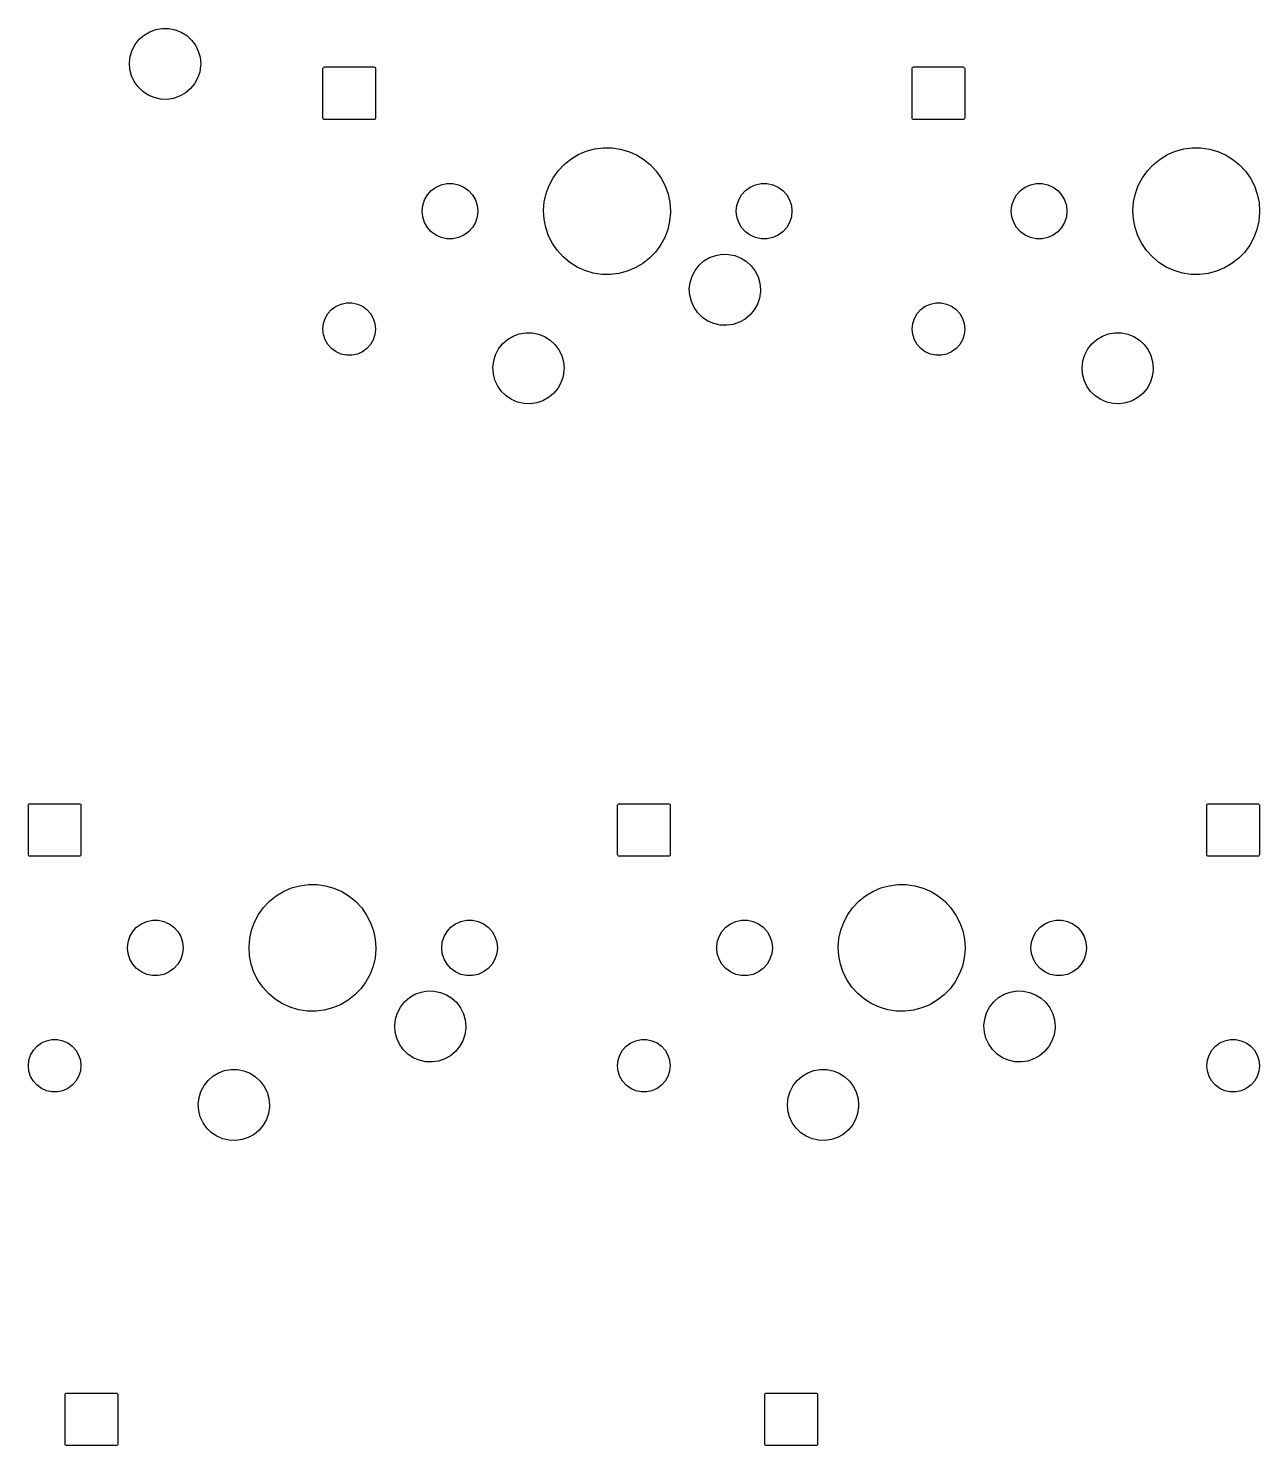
# Model space of a CAD drawing. Extents: x -119 to 120, y -47 to 51.
# Drawn here: x -118.72 to -78.91, y 2.96 to 48.77 of the extents above; entities that cross this region are included whole.
import ezdxf

# ---------------------------------------------------------------- set-up
doc = ezdxf.new("R2010")
doc.units = 0
doc.layers.add('BLACK', color=7, linetype='CONTINUOUS')

msp = doc.modelspace()

# ---------------------------------------------------------------- linework, layer by layer
at = {"layer": 'BLACK', "linetype": 'CONTINUOUS'}
for p, q in [((-114.976, 48.5554), (-114.795, 48.663)), ((-114.795, 48.663), (-114.598, 48.7358)), ((-114.598, 48.7358), (-114.39, 48.7715)), ((-114.39, 48.7715), (-114.18, 48.7687)), ((-114.18, 48.7687), (-113.973, 48.7276)), ((-113.973, 48.7276), (-113.778, 48.6497)), ((-113.778, 48.6497), (-113.6, 48.5374)), ((-115.362, 48.0651), (-115.264, 48.2513)), ((-115.264, 48.2513), (-115.134, 48.4166)), ((-115.134, 48.4166), (-114.976, 48.5554)), ((-113.6, 48.5374), (-113.445, 48.3945)), ((-113.445, 48.3945), (-113.319, 48.2259)), ((-113.319, 48.2259), (-113.226, 48.0371)), ((-115.45, 47.6551), (-115.425, 47.8641)), ((-115.436, 47.4451), (-115.45, 47.6551)), ((-115.425, 47.8641), (-115.362, 48.0651)), ((-113.226, 48.0371), (-113.169, 47.8346)), ((-113.169, 47.8346), (-113.15, 47.625)), ((-115.384, 47.2411), (-115.436, 47.4451)), ((-115.296, 47.05), (-115.384, 47.2411)), ((-113.182, 47.3565), (-113.249, 47.1573)), ((-113.152, 47.5648), (-113.182, 47.3565)), ((-113.15, 47.625), (-113.152, 47.5648)), ((-109.197, 47.4725), (-109.193, 47.4916)), ((-109.197, 45.8725), (-109.197, 47.4725)), ((-109.193, 47.4916), (-109.182, 47.5079)), ((-109.182, 47.5079), (-109.166, 47.5187)), ((-109.166, 47.5187), (-109.147, 47.5225)), ((-109.147, 47.5225), (-107.547, 47.5225)), ((-107.547, 47.5225), (-107.528, 47.5187)), ((-107.528, 47.5187), (-107.512, 47.5079)), ((-107.512, 47.5079), (-107.501, 47.4916)), ((-107.501, 47.4916), (-107.497, 47.4725)), ((-107.497, 47.4725), (-107.497, 45.8725)), ((-90.1469, 47.4725), (-90.1431, 47.4916)), ((-90.1469, 45.8725), (-90.1469, 47.4725)), ((-90.1431, 47.4916), (-90.1322, 47.5079)), ((-90.1322, 47.5079), (-90.116, 47.5187)), ((-90.116, 47.5187), (-90.0969, 47.5225)), ((-90.0969, 47.5225), (-88.4969, 47.5225)), ((-88.4969, 47.5225), (-88.4777, 47.5187)), ((-88.4777, 47.5187), (-88.4615, 47.5079)), ((-88.4615, 47.5079), (-88.4507, 47.4916)), ((-88.4507, 47.4916), (-88.4469, 47.4725)), ((-88.4469, 47.4725), (-88.4469, 45.8725)), ((-115.174, 46.8781), (-115.296, 47.05)), ((-115.024, 46.7313), (-115.174, 46.8781)), ((-114.849, 46.6144), (-115.024, 46.7313)), ((-113.487, 46.8118), (-113.649, 46.6773)), ((-113.352, 46.9736), (-113.487, 46.8118)), ((-113.249, 47.1573), (-113.352, 46.9736)), ((-114.655, 46.5313), (-114.849, 46.6144)), ((-114.45, 46.4848), (-114.655, 46.5313)), ((-114.24, 46.4766), (-114.45, 46.4848)), ((-114.032, 46.5068), (-114.24, 46.4766)), ((-113.832, 46.5744), (-114.032, 46.5068)), ((-113.649, 46.6773), (-113.832, 46.5744)), ((-109.193, 45.8534), (-109.197, 45.8725)), ((-109.182, 45.8371), (-109.193, 45.8534)), ((-109.166, 45.8263), (-109.182, 45.8371)), ((-109.147, 45.8225), (-109.166, 45.8263)), ((-107.547, 45.8225), (-109.147, 45.8225)), ((-107.528, 45.8263), (-107.547, 45.8225)), ((-107.512, 45.8371), (-107.528, 45.8263)), ((-107.501, 45.8534), (-107.512, 45.8371)), ((-107.497, 45.8725), (-107.501, 45.8534)), ((-90.1431, 45.8534), (-90.1469, 45.8725)), ((-90.1322, 45.8371), (-90.1431, 45.8534)), ((-90.116, 45.8263), (-90.1322, 45.8371)), ((-90.0969, 45.8225), (-90.116, 45.8263)), ((-88.4969, 45.8225), (-90.0969, 45.8225)), ((-88.4777, 45.8263), (-88.4969, 45.8225)), ((-88.4615, 45.8371), (-88.4777, 45.8263)), ((-88.4507, 45.8534), (-88.4615, 45.8371)), ((-88.4469, 45.8725), (-88.4507, 45.8534)), ((-100.418, 44.8721), (-100.141, 44.9085)), ((-100.141, 44.9085), (-99.8624, 44.907)), ((-99.8624, 44.907), (-99.5863, 44.8677)), ((-81.3677, 44.8721), (-81.0912, 44.9085)), ((-81.0912, 44.9085), (-80.8124, 44.907)), ((-80.8124, 44.907), (-80.5363, 44.8677)), ((-101.4, 44.3715), (-101.182, 44.5459)), ((-101.182, 44.5459), (-100.943, 44.6891)), ((-100.943, 44.6891), (-100.687, 44.7985)), ((-100.687, 44.7985), (-100.418, 44.8721)), ((-99.5863, 44.8677), (-99.3181, 44.7913)), ((-99.3181, 44.7913), (-99.0627, 44.6792)), ((-99.0627, 44.6792), (-98.825, 44.5335)), ((-98.825, 44.5335), (-98.6092, 44.3569)), ((-82.3501, 44.3715), (-82.1325, 44.5459)), ((-82.1325, 44.5459), (-81.8932, 44.6891)), ((-81.8932, 44.6891), (-81.6367, 44.7985)), ((-81.6367, 44.7985), (-81.3677, 44.8721)), ((-80.5363, 44.8677), (-80.2681, 44.7913)), ((-80.2681, 44.7913), (-80.0127, 44.6792)), ((-80.0127, 44.6792), (-79.775, 44.5335)), ((-79.775, 44.5335), (-79.5592, 44.3569)), ((-101.755, 43.9428), (-101.592, 44.1692)), ((-101.592, 44.1692), (-101.4, 44.3715)), ((-98.6092, 44.3569), (-98.4194, 44.1526)), ((-98.4194, 44.1526), (-98.259, 43.9245)), ((-82.7048, 43.9428), (-82.5421, 44.1692)), ((-82.5421, 44.1692), (-82.3501, 44.3715)), ((-79.5592, 44.3569), (-79.3694, 44.1526)), ((-79.3694, 44.1526), (-79.209, 43.9245)), ((-105.821, 43.3915), (-105.695, 43.5313)), ((-105.695, 43.5313), (-105.542, 43.6419)), ((-105.542, 43.6419), (-105.371, 43.7185)), ((-105.371, 43.7185), (-105.187, 43.7576)), ((-105.187, 43.7576), (-104.998, 43.7576)), ((-104.998, 43.7576), (-104.814, 43.7185)), ((-104.814, 43.7185), (-104.642, 43.6419)), ((-104.642, 43.6419), (-104.49, 43.5313)), ((-104.49, 43.5313), (-104.364, 43.3915)), ((-101.981, 43.4344), (-101.885, 43.6963)), ((-101.885, 43.6963), (-101.755, 43.9428)), ((-98.259, 43.9245), (-98.1311, 43.6767)), ((-98.1311, 43.6767), (-98.038, 43.4138)), ((-95.6606, 43.3915), (-95.5347, 43.5313)), ((-95.5347, 43.5313), (-95.3825, 43.6419)), ((-95.3825, 43.6419), (-95.2106, 43.7185)), ((-95.2106, 43.7185), (-95.0266, 43.7576)), ((-95.0266, 43.7576), (-94.8384, 43.7576)), ((-94.8384, 43.7576), (-94.6544, 43.7185)), ((-94.6544, 43.7185), (-94.4825, 43.6419)), ((-94.4825, 43.6419), (-94.3303, 43.5313)), ((-94.3303, 43.5313), (-94.2044, 43.3915)), ((-86.7706, 43.3915), (-86.6447, 43.5313)), ((-86.6447, 43.5313), (-86.4925, 43.6419)), ((-86.4925, 43.6419), (-86.3206, 43.7185)), ((-86.3206, 43.7185), (-86.1366, 43.7576)), ((-86.1366, 43.7576), (-85.9484, 43.7576)), ((-85.9484, 43.7576), (-85.7644, 43.7185)), ((-85.7644, 43.7185), (-85.5925, 43.6419)), ((-85.5925, 43.6419), (-85.4403, 43.5313)), ((-85.4403, 43.5313), (-85.3144, 43.3915)), ((-82.9311, 43.4344), (-82.8353, 43.6963)), ((-82.8353, 43.6963), (-82.7048, 43.9428)), ((-79.209, 43.9245), (-79.0811, 43.6767)), ((-79.0811, 43.6767), (-78.988, 43.4138)), ((-105.973, 43.0496), (-105.915, 43.2286)), ((-105.915, 43.2286), (-105.821, 43.3915)), ((-104.364, 43.3915), (-104.27, 43.2286)), ((-104.27, 43.2286), (-104.212, 43.0496)), ((-102.062, 42.884), (-102.041, 43.162)), ((-102.041, 43.162), (-101.981, 43.4344)), ((-98.038, 43.4138), (-97.9815, 43.1407)), ((-97.9815, 43.1407), (-97.9625, 42.8625)), ((-95.8128, 43.0496), (-95.7547, 43.2286)), ((-95.7547, 43.2286), (-95.6606, 43.3915)), ((-94.2044, 43.3915), (-94.1103, 43.2286)), ((-94.1103, 43.2286), (-94.0522, 43.0496)), ((-86.9228, 43.0496), (-86.8647, 43.2286)), ((-86.8647, 43.2286), (-86.7706, 43.3915)), ((-85.3144, 43.3915), (-85.2203, 43.2286)), ((-85.2203, 43.2286), (-85.1622, 43.0496)), ((-83.0124, 42.884), (-82.9905, 43.162)), ((-82.9905, 43.162), (-82.9311, 43.4344)), ((-78.988, 43.4138), (-78.9315, 43.1407)), ((-78.9315, 43.1407), (-78.9125, 42.8625)), ((-105.992, 42.8625), (-105.973, 43.0496)), ((-105.973, 42.6754), (-105.992, 42.8625)), ((-105.915, 42.4964), (-105.973, 42.6754)), ((-104.212, 42.6754), (-104.27, 42.4964)), ((-104.212, 43.0496), (-104.192, 42.8625)), ((-104.192, 42.8625), (-104.212, 42.6754)), ((-102.046, 42.6056), (-102.062, 42.884)), ((-101.993, 42.3319), (-102.046, 42.6056)), ((-97.9629, 42.8196), (-97.9877, 42.5418)), ((-97.9625, 42.8625), (-97.9629, 42.8196)), ((-95.8325, 42.8625), (-95.8128, 43.0496)), ((-95.8128, 42.6754), (-95.8325, 42.8625)), ((-95.7547, 42.4964), (-95.8128, 42.6754)), ((-94.0522, 42.6754), (-94.1103, 42.4964)), ((-94.0522, 43.0496), (-94.0325, 42.8625)), ((-94.0325, 42.8625), (-94.0522, 42.6754)), ((-86.9425, 42.8625), (-86.9228, 43.0496)), ((-86.9228, 42.6754), (-86.9425, 42.8625)), ((-86.8647, 42.4964), (-86.9228, 42.6754)), ((-85.1622, 42.6754), (-85.2203, 42.4964)), ((-85.1622, 43.0496), (-85.1425, 42.8625)), ((-85.1425, 42.8625), (-85.1622, 42.6754)), ((-82.9963, 42.6056), (-83.0124, 42.884)), ((-82.9426, 42.3319), (-82.9963, 42.6056)), ((-78.9129, 42.8196), (-78.9377, 42.5418)), ((-78.9125, 42.8625), (-78.9129, 42.8196)), ((-105.821, 42.3335), (-105.915, 42.4964)), ((-105.695, 42.1937), (-105.821, 42.3335)), ((-105.542, 42.0831), (-105.695, 42.1937)), ((-104.49, 42.1937), (-104.642, 42.0831)), ((-104.364, 42.3335), (-104.49, 42.1937)), ((-104.27, 42.4964), (-104.364, 42.3335)), ((-101.902, 42.0681), (-101.993, 42.3319)), ((-98.05, 42.27), (-98.1486, 42.0091)), ((-97.9877, 42.5418), (-98.05, 42.27)), ((-95.6606, 42.3335), (-95.7547, 42.4964)), ((-95.5347, 42.1937), (-95.6606, 42.3335)), ((-95.3825, 42.0831), (-95.5347, 42.1937)), ((-94.3303, 42.1937), (-94.4825, 42.0831)), ((-94.2044, 42.3335), (-94.3303, 42.1937)), ((-94.1103, 42.4964), (-94.2044, 42.3335)), ((-86.7706, 42.3335), (-86.8647, 42.4964)), ((-86.6447, 42.1937), (-86.7706, 42.3335)), ((-86.4925, 42.0831), (-86.6447, 42.1937)), ((-85.4403, 42.1937), (-85.5925, 42.0831)), ((-85.3144, 42.3335), (-85.4403, 42.1937)), ((-85.2203, 42.4964), (-85.3144, 42.3335)), ((-82.8523, 42.0681), (-82.9426, 42.3319)), ((-79, 42.27), (-79.0986, 42.0091)), ((-78.9377, 42.5418), (-79, 42.27)), ((-105.371, 42.0065), (-105.542, 42.0831)), ((-105.187, 41.9674), (-105.371, 42.0065)), ((-104.998, 41.9674), (-105.187, 41.9674)), ((-104.814, 42.0065), (-104.998, 41.9674)), ((-104.642, 42.0831), (-104.814, 42.0065)), ((-101.777, 41.819), (-101.902, 42.0681)), ((-101.619, 41.5891), (-101.777, 41.819)), ((-98.2816, 41.7641), (-98.4467, 41.5393)), ((-98.1486, 42.0091), (-98.2816, 41.7641)), ((-95.2106, 42.0065), (-95.3825, 42.0831)), ((-95.0266, 41.9674), (-95.2106, 42.0065)), ((-94.8384, 41.9674), (-95.0266, 41.9674)), ((-94.6544, 42.0065), (-94.8384, 41.9674)), ((-94.4825, 42.0831), (-94.6544, 42.0065)), ((-86.3206, 42.0065), (-86.4925, 42.0831)), ((-86.1366, 41.9674), (-86.3206, 42.0065)), ((-85.9484, 41.9674), (-86.1366, 41.9674)), ((-85.7644, 42.0065), (-85.9484, 41.9674)), ((-85.5925, 42.0831), (-85.7644, 42.0065)), ((-82.727, 41.819), (-82.8523, 42.0681)), ((-82.5691, 41.5891), (-82.727, 41.819)), ((-79.2316, 41.7641), (-79.3967, 41.5393)), ((-79.0986, 42.0091), (-79.2316, 41.7641)), ((-101.431, 41.3829), (-101.619, 41.5891)), ((-101.217, 41.204), (-101.431, 41.3829)), ((-98.6408, 41.3391), (-98.8602, 41.167)), ((-98.4467, 41.5393), (-98.6408, 41.3391)), ((-97.0367, 41.1141), (-96.8785, 41.2529)), ((-96.8785, 41.2529), (-96.6976, 41.3605)), ((-96.6976, 41.3605), (-96.5001, 41.4333)), ((-96.5001, 41.4333), (-96.2927, 41.469)), ((-96.2927, 41.469), (-96.0823, 41.4662)), ((-96.0823, 41.4662), (-95.8759, 41.4251)), ((-95.8759, 41.4251), (-95.6804, 41.3472)), ((-95.6804, 41.3472), (-95.5024, 41.2349)), ((-95.5024, 41.2349), (-95.3479, 41.092)), ((-82.3814, 41.3829), (-82.5691, 41.5891)), ((-82.1675, 41.204), (-82.3814, 41.3829)), ((-79.5908, 41.3391), (-79.8102, 41.167)), ((-79.3967, 41.5393), (-79.5908, 41.3391)), ((-100.981, 41.0558), (-101.217, 41.204)), ((-100.727, 40.9411), (-100.981, 41.0558)), ((-100.46, 40.8619), (-100.727, 40.9411)), ((-100.184, 40.8197), (-100.46, 40.8619)), ((-99.9052, 40.8153), (-100.184, 40.8197)), ((-99.6284, 40.8488), (-99.9052, 40.8153)), ((-99.3586, 40.9196), (-99.6284, 40.8488)), ((-99.101, 41.0263), (-99.3586, 40.9196)), ((-98.8602, 41.167), (-99.101, 41.0263)), ((-97.265, 40.7626), (-97.167, 40.9488)), ((-97.167, 40.9488), (-97.0367, 41.1141)), ((-95.3479, 41.092), (-95.222, 40.9234)), ((-95.222, 40.9234), (-95.1289, 40.7346)), ((-81.9312, 41.0558), (-82.1675, 41.204)), ((-81.6771, 40.9411), (-81.9312, 41.0558)), ((-81.4097, 40.8619), (-81.6771, 40.9411)), ((-81.134, 40.8197), (-81.4097, 40.8619)), ((-80.8552, 40.8153), (-81.134, 40.8197)), ((-80.5784, 40.8488), (-80.8552, 40.8153)), ((-80.3086, 40.9196), (-80.5784, 40.8488)), ((-80.051, 41.0263), (-80.3086, 40.9196)), ((-79.8102, 41.167), (-80.051, 41.0263)), ((-97.3521, 40.3526), (-97.3274, 40.5616)), ((-97.3383, 40.1426), (-97.3521, 40.3526)), ((-97.3274, 40.5616), (-97.265, 40.7626)), ((-95.1289, 40.7346), (-95.0718, 40.5321)), ((-95.0718, 40.5321), (-95.0525, 40.3225)), ((-95.0525, 40.3225), (-95.0541, 40.2623)), ((-108.772, 39.7886), (-108.61, 39.8609)), ((-108.61, 39.8609), (-108.436, 39.8978)), ((-108.436, 39.8978), (-108.258, 39.8978)), ((-108.258, 39.8978), (-108.084, 39.8609)), ((-108.084, 39.8609), (-107.922, 39.7886)), ((-97.2865, 39.9386), (-97.3383, 40.1426)), ((-97.1984, 39.7475), (-97.2865, 39.9386)), ((-95.0843, 40.054), (-95.1519, 39.8548)), ((-95.0541, 40.2623), (-95.0843, 40.054)), ((-89.7219, 39.7886), (-89.5595, 39.8609)), ((-89.5595, 39.8609), (-89.3857, 39.8978)), ((-89.3857, 39.8978), (-89.208, 39.8978)), ((-89.208, 39.8978), (-89.0342, 39.8609)), ((-89.0342, 39.8609), (-88.8719, 39.7886)), ((-109.178, 39.2292), (-109.123, 39.3982)), ((-109.123, 39.3982), (-109.035, 39.5521)), ((-109.035, 39.5521), (-108.916, 39.6842)), ((-108.916, 39.6842), (-108.772, 39.7886)), ((-107.922, 39.7886), (-107.778, 39.6842)), ((-107.778, 39.6842), (-107.659, 39.5521)), ((-107.659, 39.5521), (-107.57, 39.3982)), ((-107.57, 39.3982), (-107.515, 39.2292)), ((-97.077, 39.5756), (-97.1984, 39.7475)), ((-96.9262, 39.4288), (-97.077, 39.5756)), ((-96.7512, 39.3119), (-96.9262, 39.4288)), ((-95.3893, 39.5093), (-95.5511, 39.3748)), ((-95.2548, 39.6711), (-95.3893, 39.5093)), ((-95.1519, 39.8548), (-95.2548, 39.6711)), ((-90.1283, 39.2292), (-90.0734, 39.3982)), ((-90.0734, 39.3982), (-89.9845, 39.5521)), ((-89.9845, 39.5521), (-89.8656, 39.6842)), ((-89.8656, 39.6842), (-89.7219, 39.7886)), ((-88.8719, 39.7886), (-88.7281, 39.6842)), ((-88.7281, 39.6842), (-88.6092, 39.5521)), ((-88.6092, 39.5521), (-88.5204, 39.3982)), ((-88.5204, 39.3982), (-88.4654, 39.2292)), ((-109.197, 39.0525), (-109.178, 39.2292)), ((-109.178, 38.8758), (-109.197, 39.0525)), ((-107.515, 39.2292), (-107.497, 39.0525)), ((-107.497, 39.0525), (-107.515, 38.8758)), ((-96.5579, 39.2288), (-96.7512, 39.3119)), ((-96.3526, 39.1823), (-96.5579, 39.2288)), ((-96.1423, 39.1741), (-96.3526, 39.1823)), ((-95.934, 39.2043), (-96.1423, 39.1741)), ((-95.7348, 39.2719), (-95.934, 39.2043)), ((-95.5511, 39.3748), (-95.7348, 39.2719)), ((-90.1469, 39.0525), (-90.1283, 39.2292)), ((-90.1283, 38.8758), (-90.1469, 39.0525)), ((-88.4654, 39.2292), (-88.4469, 39.0525)), ((-88.4469, 39.0525), (-88.4654, 38.8758)), ((-109.123, 38.7068), (-109.178, 38.8758)), ((-109.035, 38.5529), (-109.123, 38.7068)), ((-108.916, 38.4208), (-109.035, 38.5529)), ((-107.659, 38.5529), (-107.778, 38.4208)), ((-107.57, 38.7068), (-107.659, 38.5529)), ((-107.515, 38.8758), (-107.57, 38.7068)), ((-103.517, 38.4088), (-103.387, 38.5741)), ((-103.387, 38.5741), (-103.228, 38.7129)), ((-103.228, 38.7129), (-103.048, 38.8205)), ((-103.048, 38.8205), (-102.85, 38.8933)), ((-102.85, 38.8933), (-102.643, 38.929)), ((-102.643, 38.929), (-102.432, 38.9262)), ((-102.432, 38.9262), (-102.226, 38.8851)), ((-102.226, 38.8851), (-102.03, 38.8072)), ((-102.03, 38.8072), (-101.852, 38.6949)), ((-101.852, 38.6949), (-101.698, 38.552)), ((-101.698, 38.552), (-101.572, 38.3834)), ((-90.0734, 38.7068), (-90.1283, 38.8758)), ((-89.9845, 38.5529), (-90.0734, 38.7068)), ((-89.8656, 38.4208), (-89.9845, 38.5529)), ((-88.6092, 38.5529), (-88.7281, 38.4208)), ((-88.5204, 38.7068), (-88.6092, 38.5529)), ((-88.4654, 38.8758), (-88.5204, 38.7068)), ((-84.467, 38.4088), (-84.3367, 38.5741)), ((-84.3367, 38.5741), (-84.1785, 38.7129)), ((-84.1785, 38.7129), (-83.9976, 38.8205)), ((-83.9976, 38.8205), (-83.8001, 38.8933)), ((-83.8001, 38.8933), (-83.5927, 38.929)), ((-83.5927, 38.929), (-83.3823, 38.9262)), ((-83.3823, 38.9262), (-83.1759, 38.8851)), ((-83.1759, 38.8851), (-82.9804, 38.8072)), ((-82.9804, 38.8072), (-82.8024, 38.6949)), ((-82.8024, 38.6949), (-82.6479, 38.552)), ((-82.6479, 38.552), (-82.522, 38.3834)), ((-108.772, 38.3164), (-108.916, 38.4208)), ((-108.61, 38.2441), (-108.772, 38.3164)), ((-108.436, 38.2072), (-108.61, 38.2441)), ((-108.258, 38.2072), (-108.436, 38.2072)), ((-108.084, 38.2441), (-108.258, 38.2072)), ((-107.922, 38.3164), (-108.084, 38.2441)), ((-107.778, 38.4208), (-107.922, 38.3164)), ((-103.677, 38.0216), (-103.615, 38.2226)), ((-103.615, 38.2226), (-103.517, 38.4088)), ((-101.572, 38.3834), (-101.479, 38.1946)), ((-101.479, 38.1946), (-101.422, 37.9921)), ((-89.7219, 38.3164), (-89.8656, 38.4208)), ((-89.5595, 38.2441), (-89.7219, 38.3164)), ((-89.3857, 38.2072), (-89.5595, 38.2441)), ((-89.208, 38.2072), (-89.3857, 38.2072)), ((-89.0342, 38.2441), (-89.208, 38.2072)), ((-88.8719, 38.3164), (-89.0342, 38.2441)), ((-88.7281, 38.4208), (-88.8719, 38.3164)), ((-84.6274, 38.0216), (-84.565, 38.2226)), ((-84.565, 38.2226), (-84.467, 38.4088)), ((-82.522, 38.3834), (-82.4289, 38.1946)), ((-82.4289, 38.1946), (-82.3718, 37.9921)), ((-103.702, 37.8126), (-103.677, 38.0216)), ((-103.688, 37.6026), (-103.702, 37.8126)), ((-103.637, 37.3986), (-103.688, 37.6026)), ((-101.404, 37.7223), (-101.434, 37.514)), ((-101.422, 37.9921), (-101.402, 37.7825)), ((-101.402, 37.7825), (-101.404, 37.7223)), ((-84.6521, 37.8126), (-84.6274, 38.0216)), ((-84.6383, 37.6026), (-84.6521, 37.8126)), ((-84.5865, 37.3986), (-84.6383, 37.6026)), ((-82.3541, 37.7223), (-82.3843, 37.514)), ((-82.3718, 37.9921), (-82.3525, 37.7825)), ((-82.3525, 37.7825), (-82.3541, 37.7223)), ((-103.548, 37.2075), (-103.637, 37.3986)), ((-103.427, 37.0356), (-103.548, 37.2075)), ((-101.605, 37.1311), (-101.739, 36.9693)), ((-101.502, 37.3148), (-101.605, 37.1311)), ((-101.434, 37.514), (-101.502, 37.3148)), ((-84.4984, 37.2075), (-84.5865, 37.3986)), ((-84.377, 37.0356), (-84.4984, 37.2075)), ((-82.5548, 37.1311), (-82.6893, 36.9693)), ((-82.4519, 37.3148), (-82.5548, 37.1311)), ((-82.3843, 37.514), (-82.4519, 37.3148)), ((-103.276, 36.8888), (-103.427, 37.0356)), ((-103.101, 36.7719), (-103.276, 36.8888)), ((-102.908, 36.6888), (-103.101, 36.7719)), ((-102.703, 36.6423), (-102.908, 36.6888)), ((-102.284, 36.6643), (-102.492, 36.6341)), ((-102.085, 36.7319), (-102.284, 36.6643)), ((-101.901, 36.8348), (-102.085, 36.7319)), ((-101.739, 36.9693), (-101.901, 36.8348)), ((-84.2262, 36.8888), (-84.377, 37.0356)), ((-84.0512, 36.7719), (-84.2262, 36.8888)), ((-83.8579, 36.6888), (-84.0512, 36.7719)), ((-83.6526, 36.6423), (-83.8579, 36.6888)), ((-83.234, 36.6643), (-83.4423, 36.6341)), ((-83.0348, 36.7319), (-83.234, 36.6643)), ((-82.8511, 36.8348), (-83.0348, 36.7319)), ((-82.6893, 36.9693), (-82.8511, 36.8348)), ((-102.492, 36.6341), (-102.703, 36.6423)), ((-83.4423, 36.6341), (-83.6526, 36.6423)), ((-118.722, 23.66), (-118.718, 23.6791)), ((-118.722, 22.06), (-118.722, 23.66)), ((-118.718, 23.6791), (-118.707, 23.6954)), ((-118.707, 23.6954), (-118.691, 23.7062)), ((-118.691, 23.7062), (-118.672, 23.71)), ((-118.672, 23.71), (-117.072, 23.71)), ((-117.072, 23.71), (-117.053, 23.7062)), ((-117.053, 23.7062), (-117.037, 23.6954)), ((-117.037, 23.6954), (-117.026, 23.6791)), ((-117.026, 23.6791), (-117.022, 23.66)), ((-117.022, 23.66), (-117.022, 22.06)), ((-99.6719, 23.66), (-99.6681, 23.6791)), ((-99.6719, 22.06), (-99.6719, 23.66)), ((-99.6681, 23.6791), (-99.6572, 23.6954)), ((-99.6572, 23.6954), (-99.641, 23.7062)), ((-99.641, 23.7062), (-99.6219, 23.71)), ((-99.6219, 23.71), (-98.0219, 23.71)), ((-98.0219, 23.71), (-98.0027, 23.7062)), ((-98.0027, 23.7062), (-97.9865, 23.6954)), ((-97.9865, 23.6954), (-97.9757, 23.6791)), ((-97.9757, 23.6791), (-97.9719, 23.66)), ((-97.9719, 23.66), (-97.9719, 22.06)), ((-80.6219, 23.66), (-80.6181, 23.6791)), ((-80.6219, 22.06), (-80.6219, 23.66)), ((-80.6181, 23.6791), (-80.6072, 23.6954)), ((-80.6072, 23.6954), (-80.591, 23.7062)), ((-80.591, 23.7062), (-80.5719, 23.71)), ((-80.5719, 23.71), (-78.9719, 23.71)), ((-78.9719, 23.71), (-78.9527, 23.7062)), ((-78.9527, 23.7062), (-78.9365, 23.6954)), ((-78.9365, 23.6954), (-78.9257, 23.6791)), ((-78.9257, 23.6791), (-78.9219, 23.66)), ((-78.9219, 23.66), (-78.9219, 22.06)), ((-118.718, 22.0409), (-118.722, 22.06)), ((-118.707, 22.0246), (-118.718, 22.0409)), ((-118.691, 22.0138), (-118.707, 22.0246)), ((-118.672, 22.01), (-118.691, 22.0138)), ((-117.072, 22.01), (-118.672, 22.01)), ((-117.053, 22.0138), (-117.072, 22.01)), ((-117.037, 22.0246), (-117.053, 22.0138)), ((-117.026, 22.0409), (-117.037, 22.0246)), ((-117.022, 22.06), (-117.026, 22.0409)), ((-99.6681, 22.0409), (-99.6719, 22.06)), ((-99.6572, 22.0246), (-99.6681, 22.0409)), ((-99.641, 22.0138), (-99.6572, 22.0246)), ((-99.6219, 22.01), (-99.641, 22.0138)), ((-98.0219, 22.01), (-99.6219, 22.01)), ((-98.0027, 22.0138), (-98.0219, 22.01)), ((-97.9865, 22.0246), (-98.0027, 22.0138)), ((-97.9757, 22.0409), (-97.9865, 22.0246)), ((-97.9719, 22.06), (-97.9757, 22.0409)), ((-80.6181, 22.0409), (-80.6219, 22.06)), ((-80.6072, 22.0246), (-80.6181, 22.0409)), ((-80.591, 22.0138), (-80.6072, 22.0246)), ((-80.5719, 22.01), (-80.591, 22.0138)), ((-78.9719, 22.01), (-80.5719, 22.01)), ((-78.9527, 22.0138), (-78.9719, 22.01)), ((-78.9365, 22.0246), (-78.9527, 22.0138)), ((-78.9257, 22.0409), (-78.9365, 22.0246)), ((-78.9219, 22.06), (-78.9257, 22.0409)), ((-109.943, 21.0596), (-109.666, 21.096)), ((-109.666, 21.096), (-109.387, 21.0945)), ((-109.387, 21.0945), (-109.111, 21.0552)), ((-90.8927, 21.0596), (-90.6162, 21.096)), ((-90.6162, 21.096), (-90.3374, 21.0945)), ((-90.3374, 21.0945), (-90.0613, 21.0552)), ((-110.925, 20.559), (-110.707, 20.7334)), ((-110.707, 20.7334), (-110.468, 20.8766)), ((-110.468, 20.8766), (-110.212, 20.986)), ((-110.212, 20.986), (-109.943, 21.0596)), ((-109.111, 21.0552), (-108.843, 20.9788)), ((-108.843, 20.9788), (-108.588, 20.8667)), ((-108.588, 20.8667), (-108.35, 20.721)), ((-108.35, 20.721), (-108.134, 20.5444)), ((-91.8751, 20.559), (-91.6575, 20.7334)), ((-91.6575, 20.7334), (-91.4182, 20.8766)), ((-91.4182, 20.8766), (-91.1617, 20.986)), ((-91.1617, 20.986), (-90.8927, 21.0596)), ((-90.0613, 21.0552), (-89.7931, 20.9788)), ((-89.7931, 20.9788), (-89.5377, 20.8667)), ((-89.5377, 20.8667), (-89.3, 20.721)), ((-89.3, 20.721), (-89.0842, 20.5444)), ((-111.28, 20.1303), (-111.117, 20.3567)), ((-111.117, 20.3567), (-110.925, 20.559)), ((-108.134, 20.5444), (-107.944, 20.3401)), ((-107.944, 20.3401), (-107.784, 20.112)), ((-92.2298, 20.1303), (-92.0671, 20.3567)), ((-92.0671, 20.3567), (-91.8751, 20.559)), ((-89.0842, 20.5444), (-88.8944, 20.3401)), ((-88.8944, 20.3401), (-88.734, 20.112)), ((-115.346, 19.579), (-115.22, 19.7188)), ((-115.22, 19.7188), (-115.067, 19.8294)), ((-115.067, 19.8294), (-114.896, 19.906)), ((-114.896, 19.906), (-114.712, 19.9451)), ((-114.712, 19.9451), (-114.523, 19.9451)), ((-114.523, 19.9451), (-114.339, 19.906)), ((-114.339, 19.906), (-114.167, 19.8294)), ((-114.167, 19.8294), (-114.015, 19.7188)), ((-114.015, 19.7188), (-113.889, 19.579)), ((-111.506, 19.6219), (-111.41, 19.8838)), ((-111.41, 19.8838), (-111.28, 20.1303)), ((-107.784, 20.112), (-107.656, 19.8642)), ((-107.656, 19.8642), (-107.563, 19.6013)), ((-105.186, 19.579), (-105.06, 19.7188)), ((-105.06, 19.7188), (-104.907, 19.8294)), ((-104.907, 19.8294), (-104.736, 19.906)), ((-104.736, 19.906), (-104.552, 19.9451)), ((-104.552, 19.9451), (-104.363, 19.9451)), ((-104.363, 19.9451), (-104.179, 19.906)), ((-104.179, 19.906), (-104.007, 19.8294)), ((-104.007, 19.8294), (-103.855, 19.7188)), ((-103.855, 19.7188), (-103.729, 19.579)), ((-96.2956, 19.579), (-96.1697, 19.7188)), ((-96.1697, 19.7188), (-96.0175, 19.8294)), ((-96.0175, 19.8294), (-95.8456, 19.906)), ((-95.8456, 19.906), (-95.6616, 19.9451)), ((-95.6616, 19.9451), (-95.4734, 19.9451)), ((-95.4734, 19.9451), (-95.2894, 19.906)), ((-95.2894, 19.906), (-95.1175, 19.8294)), ((-95.1175, 19.8294), (-94.9653, 19.7188)), ((-94.9653, 19.7188), (-94.8394, 19.579)), ((-92.4561, 19.6219), (-92.3603, 19.8838)), ((-92.3603, 19.8838), (-92.2298, 20.1303)), ((-88.734, 20.112), (-88.6061, 19.8642)), ((-88.6061, 19.8642), (-88.513, 19.6013)), ((-86.1356, 19.579), (-86.0097, 19.7188)), ((-86.0097, 19.7188), (-85.8575, 19.8294)), ((-85.8575, 19.8294), (-85.6856, 19.906)), ((-85.6856, 19.906), (-85.5016, 19.9451)), ((-85.5016, 19.9451), (-85.3134, 19.9451)), ((-85.3134, 19.9451), (-85.1294, 19.906)), ((-85.1294, 19.906), (-84.9575, 19.8294)), ((-84.9575, 19.8294), (-84.8053, 19.7188)), ((-84.8053, 19.7188), (-84.6794, 19.579)), ((-115.498, 19.2371), (-115.44, 19.4161)), ((-115.44, 19.4161), (-115.346, 19.579)), ((-113.889, 19.579), (-113.795, 19.4161)), ((-113.795, 19.4161), (-113.737, 19.2371)), ((-111.587, 19.0715), (-111.566, 19.3495)), ((-111.566, 19.3495), (-111.506, 19.6219)), ((-107.563, 19.6013), (-107.506, 19.3282)), ((-107.506, 19.3282), (-107.487, 19.05)), ((-105.338, 19.2371), (-105.28, 19.4161)), ((-105.28, 19.4161), (-105.186, 19.579)), ((-103.729, 19.579), (-103.635, 19.4161)), ((-103.635, 19.4161), (-103.577, 19.2371)), ((-96.4478, 19.2371), (-96.3897, 19.4161)), ((-96.3897, 19.4161), (-96.2956, 19.579)), ((-94.8394, 19.579), (-94.7453, 19.4161)), ((-94.7453, 19.4161), (-94.6872, 19.2371)), ((-92.5374, 19.0715), (-92.5155, 19.3495)), ((-92.5155, 19.3495), (-92.4561, 19.6219)), ((-88.513, 19.6013), (-88.4565, 19.3282)), ((-88.4565, 19.3282), (-88.4375, 19.05)), ((-86.2878, 19.2371), (-86.2297, 19.4161)), ((-86.2297, 19.4161), (-86.1356, 19.579)), ((-84.6794, 19.579), (-84.5853, 19.4161)), ((-84.5853, 19.4161), (-84.5272, 19.2371)), ((-115.517, 19.05), (-115.498, 19.2371)), ((-115.498, 18.8629), (-115.517, 19.05)), ((-115.44, 18.6839), (-115.498, 18.8629)), ((-113.737, 18.8629), (-113.795, 18.6839)), ((-113.737, 19.2371), (-113.718, 19.05)), ((-113.718, 19.05), (-113.737, 18.8629)), ((-111.571, 18.7931), (-111.587, 19.0715)), ((-111.518, 18.5194), (-111.571, 18.7931)), ((-107.488, 19.0071), (-107.513, 18.7293)), ((-107.487, 19.05), (-107.488, 19.0071)), ((-105.358, 19.05), (-105.338, 19.2371)), ((-105.338, 18.8629), (-105.358, 19.05)), ((-105.28, 18.6839), (-105.338, 18.8629)), ((-103.577, 18.8629), (-103.635, 18.6839)), ((-103.577, 19.2371), (-103.557, 19.05)), ((-103.557, 19.05), (-103.577, 18.8629)), ((-96.4675, 19.05), (-96.4478, 19.2371)), ((-96.4478, 18.8629), (-96.4675, 19.05)), ((-96.3897, 18.6839), (-96.4478, 18.8629)), ((-94.6872, 18.8629), (-94.7453, 18.6839)), ((-94.6872, 19.2371), (-94.6675, 19.05)), ((-94.6675, 19.05), (-94.6872, 18.8629)), ((-92.5213, 18.7931), (-92.5374, 19.0715)), ((-92.4676, 18.5194), (-92.5213, 18.7931)), ((-88.438, 19.0071), (-88.4627, 18.7293)), ((-88.4375, 19.05), (-88.438, 19.0071)), ((-86.3075, 19.05), (-86.2878, 19.2371)), ((-86.2878, 18.8629), (-86.3075, 19.05)), ((-86.2297, 18.6839), (-86.2878, 18.8629)), ((-84.5272, 18.8629), (-84.5853, 18.6839)), ((-84.5272, 19.2371), (-84.5075, 19.05)), ((-84.5075, 19.05), (-84.5272, 18.8629)), ((-115.346, 18.521), (-115.44, 18.6839)), ((-115.22, 18.3812), (-115.346, 18.521)), ((-115.067, 18.2706), (-115.22, 18.3812)), ((-114.015, 18.3812), (-114.167, 18.2706)), ((-113.889, 18.521), (-114.015, 18.3812)), ((-113.795, 18.6839), (-113.889, 18.521)), ((-111.427, 18.2556), (-111.518, 18.5194)), ((-107.575, 18.4575), (-107.674, 18.1966)), ((-107.513, 18.7293), (-107.575, 18.4575)), ((-105.186, 18.521), (-105.28, 18.6839)), ((-105.06, 18.3812), (-105.186, 18.521)), ((-104.907, 18.2706), (-105.06, 18.3812)), ((-103.855, 18.3812), (-104.007, 18.2706)), ((-103.729, 18.521), (-103.855, 18.3812)), ((-103.635, 18.6839), (-103.729, 18.521)), ((-96.2956, 18.521), (-96.3897, 18.6839)), ((-96.1697, 18.3812), (-96.2956, 18.521)), ((-96.0175, 18.2706), (-96.1697, 18.3812)), ((-94.9653, 18.3812), (-95.1175, 18.2706)), ((-94.8394, 18.521), (-94.9653, 18.3812)), ((-94.7453, 18.6839), (-94.8394, 18.521)), ((-92.3773, 18.2556), (-92.4676, 18.5194)), ((-88.525, 18.4575), (-88.6236, 18.1966)), ((-88.4627, 18.7293), (-88.525, 18.4575)), ((-86.1356, 18.521), (-86.2297, 18.6839)), ((-86.0097, 18.3812), (-86.1356, 18.521)), ((-85.8575, 18.2706), (-86.0097, 18.3812)), ((-84.8053, 18.3812), (-84.9575, 18.2706)), ((-84.6794, 18.521), (-84.8053, 18.3812)), ((-84.5853, 18.6839), (-84.6794, 18.521)), ((-114.896, 18.194), (-115.067, 18.2706)), ((-114.712, 18.1549), (-114.896, 18.194)), ((-114.523, 18.1549), (-114.712, 18.1549)), ((-114.339, 18.194), (-114.523, 18.1549)), ((-114.167, 18.2706), (-114.339, 18.194)), ((-111.302, 18.0065), (-111.427, 18.2556)), ((-111.144, 17.7766), (-111.302, 18.0065)), ((-107.807, 17.9516), (-107.972, 17.7268)), ((-107.674, 18.1966), (-107.807, 17.9516)), ((-104.736, 18.194), (-104.907, 18.2706)), ((-104.552, 18.1549), (-104.736, 18.194)), ((-104.363, 18.1549), (-104.552, 18.1549)), ((-104.179, 18.194), (-104.363, 18.1549)), ((-104.007, 18.2706), (-104.179, 18.194)), ((-95.8456, 18.194), (-96.0175, 18.2706)), ((-95.6616, 18.1549), (-95.8456, 18.194)), ((-95.4734, 18.1549), (-95.6616, 18.1549)), ((-95.2894, 18.194), (-95.4734, 18.1549)), ((-95.1175, 18.2706), (-95.2894, 18.194)), ((-92.252, 18.0065), (-92.3773, 18.2556)), ((-92.0941, 17.7766), (-92.252, 18.0065)), ((-88.7566, 17.9516), (-88.9217, 17.7268)), ((-88.6236, 18.1966), (-88.7566, 17.9516)), ((-85.6856, 18.194), (-85.8575, 18.2706)), ((-85.5016, 18.1549), (-85.6856, 18.194)), ((-85.3134, 18.1549), (-85.5016, 18.1549)), ((-85.1294, 18.194), (-85.3134, 18.1549)), ((-84.9575, 18.2706), (-85.1294, 18.194)), ((-110.956, 17.5704), (-111.144, 17.7766)), ((-110.742, 17.3915), (-110.956, 17.5704)), ((-108.166, 17.5266), (-108.385, 17.3545)), ((-107.972, 17.7268), (-108.166, 17.5266)), ((-106.562, 17.3016), (-106.403, 17.4404)), ((-106.403, 17.4404), (-106.223, 17.548)), ((-106.223, 17.548), (-106.025, 17.6208)), ((-106.025, 17.6208), (-105.818, 17.6565)), ((-105.818, 17.6565), (-105.607, 17.6537)), ((-105.607, 17.6537), (-105.401, 17.6126)), ((-105.401, 17.6126), (-105.205, 17.5347)), ((-105.205, 17.5347), (-105.027, 17.4224)), ((-105.027, 17.4224), (-104.873, 17.2795)), ((-91.9064, 17.5704), (-92.0941, 17.7766)), ((-91.6925, 17.3915), (-91.9064, 17.5704)), ((-89.1158, 17.5266), (-89.3352, 17.3545)), ((-88.9217, 17.7268), (-89.1158, 17.5266)), ((-87.5117, 17.3016), (-87.3535, 17.4404)), ((-87.3535, 17.4404), (-87.1726, 17.548)), ((-87.1726, 17.548), (-86.9751, 17.6208)), ((-86.9751, 17.6208), (-86.7677, 17.6565)), ((-86.7677, 17.6565), (-86.5573, 17.6537)), ((-86.5573, 17.6537), (-86.3509, 17.6126)), ((-86.3509, 17.6126), (-86.1554, 17.5347)), ((-86.1554, 17.5347), (-85.9774, 17.4224)), ((-85.9774, 17.4224), (-85.8229, 17.2795)), ((-110.506, 17.2433), (-110.742, 17.3915)), ((-110.252, 17.1286), (-110.506, 17.2433)), ((-109.985, 17.0494), (-110.252, 17.1286)), ((-109.709, 17.0072), (-109.985, 17.0494)), ((-109.43, 17.0028), (-109.709, 17.0072)), ((-109.153, 17.0363), (-109.43, 17.0028)), ((-108.884, 17.1071), (-109.153, 17.0363)), ((-108.626, 17.2138), (-108.884, 17.1071)), ((-108.385, 17.3545), (-108.626, 17.2138)), ((-106.79, 16.9501), (-106.692, 17.1363)), ((-106.692, 17.1363), (-106.562, 17.3016)), ((-104.873, 17.2795), (-104.747, 17.1109)), ((-104.747, 17.1109), (-104.654, 16.9221)), ((-91.4562, 17.2433), (-91.6925, 17.3915)), ((-91.2021, 17.1286), (-91.4562, 17.2433)), ((-90.9347, 17.0494), (-91.2021, 17.1286)), ((-90.659, 17.0072), (-90.9347, 17.0494)), ((-90.3802, 17.0028), (-90.659, 17.0072)), ((-90.1034, 17.0363), (-90.3802, 17.0028)), ((-89.8336, 17.1071), (-90.1034, 17.0363)), ((-89.576, 17.2138), (-89.8336, 17.1071)), ((-89.3352, 17.3545), (-89.576, 17.2138)), ((-87.74, 16.9501), (-87.642, 17.1363)), ((-87.642, 17.1363), (-87.5117, 17.3016)), ((-85.8229, 17.2795), (-85.697, 17.1109)), ((-85.697, 17.1109), (-85.6039, 16.9221)), ((-106.877, 16.5401), (-106.852, 16.7491)), ((-106.863, 16.3301), (-106.877, 16.5401)), ((-106.852, 16.7491), (-106.79, 16.9501)), ((-104.654, 16.9221), (-104.597, 16.7196)), ((-104.597, 16.7196), (-104.578, 16.51)), ((-104.578, 16.51), (-104.579, 16.4498)), ((-87.8271, 16.5401), (-87.8024, 16.7491)), ((-87.8133, 16.3301), (-87.8271, 16.5401)), ((-87.8024, 16.7491), (-87.74, 16.9501)), ((-85.6039, 16.9221), (-85.5468, 16.7196)), ((-85.5468, 16.7196), (-85.5275, 16.51)), ((-85.5275, 16.51), (-85.5291, 16.4498)), ((-118.297, 15.9761), (-118.135, 16.0484)), ((-118.135, 16.0484), (-117.961, 16.0853)), ((-117.961, 16.0853), (-117.783, 16.0853)), ((-117.783, 16.0853), (-117.609, 16.0484)), ((-117.609, 16.0484), (-117.447, 15.9761)), ((-106.812, 16.1261), (-106.863, 16.3301)), ((-106.723, 15.935), (-106.812, 16.1261)), ((-104.677, 16.0423), (-104.78, 15.8586)), ((-104.609, 16.2415), (-104.677, 16.0423)), ((-104.579, 16.4498), (-104.609, 16.2415)), ((-99.2469, 15.9761), (-99.0845, 16.0484)), ((-99.0845, 16.0484), (-98.9107, 16.0853)), ((-98.9107, 16.0853), (-98.733, 16.0853)), ((-98.733, 16.0853), (-98.5592, 16.0484)), ((-98.5592, 16.0484), (-98.3969, 15.9761)), ((-87.7615, 16.1261), (-87.8133, 16.3301)), ((-87.6734, 15.935), (-87.7615, 16.1261)), ((-85.6269, 16.0423), (-85.7298, 15.8586)), ((-85.5593, 16.2415), (-85.6269, 16.0423)), ((-85.5291, 16.4498), (-85.5593, 16.2415)), ((-80.1969, 15.9761), (-80.0345, 16.0484)), ((-80.0345, 16.0484), (-79.8607, 16.0853)), ((-79.8607, 16.0853), (-79.683, 16.0853)), ((-79.683, 16.0853), (-79.5092, 16.0484)), ((-79.5092, 16.0484), (-79.3469, 15.9761)), ((-118.703, 15.4167), (-118.648, 15.5857)), ((-118.648, 15.5857), (-118.56, 15.7396)), ((-118.56, 15.7396), (-118.441, 15.8717)), ((-118.441, 15.8717), (-118.297, 15.9761)), ((-117.447, 15.9761), (-117.303, 15.8717)), ((-117.303, 15.8717), (-117.184, 15.7396)), ((-117.184, 15.7396), (-117.095, 15.5857)), ((-117.095, 15.5857), (-117.04, 15.4167)), ((-106.602, 15.7631), (-106.723, 15.935)), ((-106.451, 15.6163), (-106.602, 15.7631)), ((-106.276, 15.4994), (-106.451, 15.6163)), ((-104.914, 15.6968), (-105.076, 15.5623)), ((-104.78, 15.8586), (-104.914, 15.6968)), ((-99.6533, 15.4167), (-99.5984, 15.5857)), ((-99.5984, 15.5857), (-99.5095, 15.7396)), ((-99.5095, 15.7396), (-99.3906, 15.8717)), ((-99.3906, 15.8717), (-99.2469, 15.9761)), ((-98.3969, 15.9761), (-98.2531, 15.8717)), ((-98.2531, 15.8717), (-98.1342, 15.7396)), ((-98.1342, 15.7396), (-98.0454, 15.5857)), ((-98.0454, 15.5857), (-97.9904, 15.4167)), ((-87.552, 15.7631), (-87.6734, 15.935)), ((-87.4012, 15.6163), (-87.552, 15.7631)), ((-87.2262, 15.4994), (-87.4012, 15.6163)), ((-85.8643, 15.6968), (-86.0261, 15.5623)), ((-85.7298, 15.8586), (-85.8643, 15.6968)), ((-80.6033, 15.4167), (-80.5484, 15.5857)), ((-80.5484, 15.5857), (-80.4595, 15.7396)), ((-80.4595, 15.7396), (-80.3406, 15.8717)), ((-80.3406, 15.8717), (-80.1969, 15.9761)), ((-79.3469, 15.9761), (-79.2031, 15.8717)), ((-79.2031, 15.8717), (-79.0842, 15.7396)), ((-79.0842, 15.7396), (-78.9954, 15.5857)), ((-78.9954, 15.5857), (-78.9404, 15.4167)), ((-118.722, 15.24), (-118.703, 15.4167)), ((-118.703, 15.0633), (-118.722, 15.24)), ((-117.04, 15.4167), (-117.022, 15.24)), ((-117.022, 15.24), (-117.04, 15.0633)), ((-106.083, 15.4163), (-106.276, 15.4994)), ((-105.878, 15.3698), (-106.083, 15.4163)), ((-105.667, 15.3616), (-105.878, 15.3698)), ((-105.459, 15.3918), (-105.667, 15.3616)), ((-105.26, 15.4594), (-105.459, 15.3918)), ((-105.076, 15.5623), (-105.26, 15.4594)), ((-99.6719, 15.24), (-99.6533, 15.4167)), ((-99.6533, 15.0633), (-99.6719, 15.24)), ((-97.9904, 15.4167), (-97.9719, 15.24)), ((-97.9719, 15.24), (-97.9904, 15.0633)), ((-87.0329, 15.4163), (-87.2262, 15.4994)), ((-86.8276, 15.3698), (-87.0329, 15.4163)), ((-86.6173, 15.3616), (-86.8276, 15.3698)), ((-86.409, 15.3918), (-86.6173, 15.3616)), ((-86.2098, 15.4594), (-86.409, 15.3918)), ((-86.0261, 15.5623), (-86.2098, 15.4594)), ((-80.6219, 15.24), (-80.6033, 15.4167)), ((-80.6033, 15.0633), (-80.6219, 15.24)), ((-78.9404, 15.4167), (-78.9219, 15.24)), ((-78.9219, 15.24), (-78.9404, 15.0633)), ((-118.648, 14.8943), (-118.703, 15.0633)), ((-118.56, 14.7404), (-118.648, 14.8943)), ((-118.441, 14.6083), (-118.56, 14.7404)), ((-117.184, 14.7404), (-117.303, 14.6083)), ((-117.095, 14.8943), (-117.184, 14.7404)), ((-117.04, 15.0633), (-117.095, 14.8943)), ((-113.042, 14.5963), (-112.912, 14.7616)), ((-112.912, 14.7616), (-112.753, 14.9004)), ((-112.753, 14.9004), (-112.573, 15.008)), ((-112.573, 15.008), (-112.375, 15.0808)), ((-112.375, 15.0808), (-112.168, 15.1165)), ((-112.168, 15.1165), (-111.957, 15.1137)), ((-111.957, 15.1137), (-111.751, 15.0726)), ((-111.751, 15.0726), (-111.555, 14.9947)), ((-111.555, 14.9947), (-111.377, 14.8824)), ((-111.377, 14.8824), (-111.223, 14.7395)), ((-111.223, 14.7395), (-111.097, 14.5709)), ((-99.5984, 14.8943), (-99.6533, 15.0633)), ((-99.5095, 14.7404), (-99.5984, 14.8943)), ((-99.3906, 14.6083), (-99.5095, 14.7404)), ((-98.1342, 14.7404), (-98.2531, 14.6083)), ((-98.0454, 14.8943), (-98.1342, 14.7404)), ((-97.9904, 15.0633), (-98.0454, 14.8943)), ((-93.992, 14.5963), (-93.8617, 14.7616)), ((-93.8617, 14.7616), (-93.7035, 14.9004)), ((-93.7035, 14.9004), (-93.5226, 15.008)), ((-93.5226, 15.008), (-93.3251, 15.0808)), ((-93.3251, 15.0808), (-93.1177, 15.1165)), ((-93.1177, 15.1165), (-92.9073, 15.1137)), ((-92.9073, 15.1137), (-92.7009, 15.0726)), ((-92.7009, 15.0726), (-92.5054, 14.9947)), ((-92.5054, 14.9947), (-92.3274, 14.8824)), ((-92.3274, 14.8824), (-92.1729, 14.7395)), ((-92.1729, 14.7395), (-92.047, 14.5709)), ((-80.5484, 14.8943), (-80.6033, 15.0633)), ((-80.4595, 14.7404), (-80.5484, 14.8943)), ((-80.3406, 14.6083), (-80.4595, 14.7404)), ((-79.0842, 14.7404), (-79.2031, 14.6083)), ((-78.9954, 14.8943), (-79.0842, 14.7404)), ((-78.9404, 15.0633), (-78.9954, 14.8943)), ((-118.297, 14.5039), (-118.441, 14.6083)), ((-118.135, 14.4316), (-118.297, 14.5039)), ((-117.961, 14.3947), (-118.135, 14.4316)), ((-117.783, 14.3947), (-117.961, 14.3947)), ((-117.609, 14.4316), (-117.783, 14.3947)), ((-117.447, 14.5039), (-117.609, 14.4316)), ((-117.303, 14.6083), (-117.447, 14.5039)), ((-113.227, 14.0001), (-113.202, 14.2091)), ((-113.202, 14.2091), (-113.14, 14.4101)), ((-113.14, 14.4101), (-113.042, 14.5963)), ((-111.097, 14.5709), (-111.004, 14.3821)), ((-111.004, 14.3821), (-110.947, 14.1796)), ((-99.2469, 14.5039), (-99.3906, 14.6083)), ((-99.0845, 14.4316), (-99.2469, 14.5039)), ((-98.9107, 14.3947), (-99.0845, 14.4316)), ((-98.733, 14.3947), (-98.9107, 14.3947)), ((-98.5592, 14.4316), (-98.733, 14.3947)), ((-98.3969, 14.5039), (-98.5592, 14.4316)), ((-98.2531, 14.6083), (-98.3969, 14.5039)), ((-94.1771, 14.0001), (-94.1524, 14.2091)), ((-94.1524, 14.2091), (-94.09, 14.4101)), ((-94.09, 14.4101), (-93.992, 14.5963)), ((-92.047, 14.5709), (-91.9539, 14.3821)), ((-91.9539, 14.3821), (-91.8968, 14.1796)), ((-80.1969, 14.5039), (-80.3406, 14.6083)), ((-80.0345, 14.4316), (-80.1969, 14.5039)), ((-79.8607, 14.3947), (-80.0345, 14.4316)), ((-79.683, 14.3947), (-79.8607, 14.3947)), ((-79.5092, 14.4316), (-79.683, 14.3947)), ((-79.3469, 14.5039), (-79.5092, 14.4316)), ((-79.2031, 14.6083), (-79.3469, 14.5039)), ((-113.213, 13.7901), (-113.227, 14.0001)), ((-113.162, 13.5861), (-113.213, 13.7901)), ((-110.929, 13.9098), (-110.959, 13.7015)), ((-110.947, 14.1796), (-110.927, 13.97)), ((-110.927, 13.97), (-110.929, 13.9098)), ((-94.1633, 13.7901), (-94.1771, 14.0001)), ((-94.1115, 13.5861), (-94.1633, 13.7901)), ((-91.8791, 13.9098), (-91.9093, 13.7015)), ((-91.8968, 14.1796), (-91.8775, 13.97)), ((-91.8775, 13.97), (-91.8791, 13.9098)), ((-113.073, 13.395), (-113.162, 13.5861)), ((-112.952, 13.2231), (-113.073, 13.395)), ((-111.13, 13.3186), (-111.264, 13.1568)), ((-111.027, 13.5023), (-111.13, 13.3186)), ((-110.959, 13.7015), (-111.027, 13.5023)), ((-94.0234, 13.395), (-94.1115, 13.5861)), ((-93.902, 13.2231), (-94.0234, 13.395)), ((-92.0798, 13.3186), (-92.2143, 13.1568)), ((-91.9769, 13.5023), (-92.0798, 13.3186)), ((-91.9093, 13.7015), (-91.9769, 13.5023)), ((-112.801, 13.0763), (-112.952, 13.2231)), ((-112.626, 12.9594), (-112.801, 13.0763)), ((-112.433, 12.8763), (-112.626, 12.9594)), ((-112.228, 12.8298), (-112.433, 12.8763)), ((-112.017, 12.8216), (-112.228, 12.8298)), ((-111.809, 12.8518), (-112.017, 12.8216)), ((-111.61, 12.9194), (-111.809, 12.8518)), ((-111.426, 13.0223), (-111.61, 12.9194)), ((-111.264, 13.1568), (-111.426, 13.0223)), ((-93.7512, 13.0763), (-93.902, 13.2231)), ((-93.5762, 12.9594), (-93.7512, 13.0763)), ((-93.3829, 12.8763), (-93.5762, 12.9594)), ((-93.1776, 12.8298), (-93.3829, 12.8763)), ((-92.9673, 12.8216), (-93.1776, 12.8298)), ((-92.759, 12.8518), (-92.9673, 12.8216)), ((-92.5598, 12.9194), (-92.759, 12.8518)), ((-92.3761, 13.0223), (-92.5598, 12.9194)), ((-92.2143, 13.1568), (-92.3761, 13.0223)), ((-117.531, 4.61), (-117.527, 4.62913)), ((-117.531, 3.01), (-117.531, 4.61)), ((-117.527, 4.62913), (-117.517, 4.64535)), ((-117.517, 4.64535), (-117.5, 4.65619)), ((-117.5, 4.65619), (-117.481, 4.66)), ((-117.481, 4.66), (-115.881, 4.66)), ((-115.881, 4.66), (-115.862, 4.65619)), ((-115.862, 4.65619), (-115.846, 4.64535)), ((-115.846, 4.64535), (-115.835, 4.62913)), ((-115.835, 4.62913), (-115.831, 4.61)), ((-115.831, 4.61), (-115.831, 3.01)), ((-94.9094, 4.61), (-94.9056, 4.62913)), ((-94.9094, 3.01), (-94.9094, 4.61)), ((-94.9056, 4.62913), (-94.8947, 4.64535)), ((-94.8947, 4.64535), (-94.8785, 4.65619)), ((-94.8785, 4.65619), (-94.8594, 4.66)), ((-94.8594, 4.66), (-93.2594, 4.66)), ((-93.2594, 4.66), (-93.2402, 4.65619)), ((-93.2402, 4.65619), (-93.224, 4.64535)), ((-93.224, 4.64535), (-93.2132, 4.62913)), ((-93.2132, 4.62913), (-93.2094, 4.61)), ((-93.2094, 4.61), (-93.2094, 3.01)), ((-117.527, 2.99087), (-117.531, 3.01)), ((-117.517, 2.97464), (-117.527, 2.99087)), ((-117.5, 2.96381), (-117.517, 2.97464)), ((-117.481, 2.96), (-117.5, 2.96381)), ((-115.881, 2.96), (-117.481, 2.96)), ((-115.862, 2.96381), (-115.881, 2.96)), ((-115.846, 2.97464), (-115.862, 2.96381)), ((-115.835, 2.99087), (-115.846, 2.97464)), ((-115.831, 3.01), (-115.835, 2.99087)), ((-94.9056, 2.99087), (-94.9094, 3.01)), ((-94.8947, 2.97464), (-94.9056, 2.99087)), ((-94.8785, 2.96381), (-94.8947, 2.97464)), ((-94.8594, 2.96), (-94.8785, 2.96381)), ((-93.2594, 2.96), (-94.8594, 2.96)), ((-93.2402, 2.96381), (-93.2594, 2.96)), ((-93.224, 2.97464), (-93.2402, 2.96381)), ((-93.2132, 2.99087), (-93.224, 2.97464)), ((-93.2094, 3.01), (-93.2132, 2.99087))]:
    msp.add_line(p, q, dxfattribs=at)

doc.saveas('drawing.dxf')
